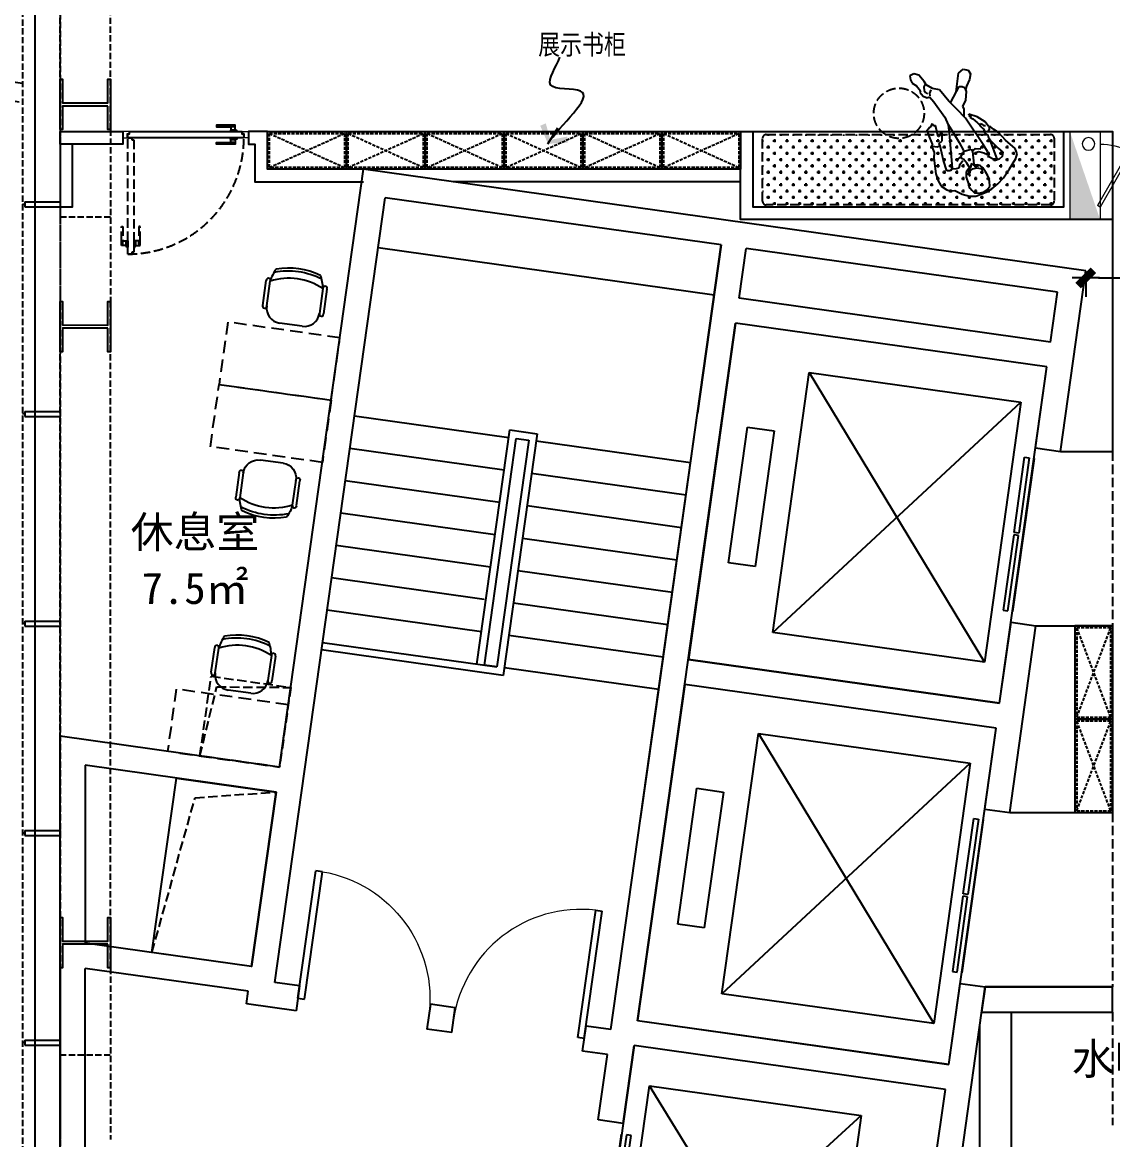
# Model space of a CAD drawing. Header units: millimetres. Extents: x 285006 to 3037698, y -2820855 to 192241.
# Drawn here: x 848456 to 857127, y -51483 to -42600 of the extents above; entities that cross this region are included whole.
import ezdxf
from ezdxf.enums import TextEntityAlignment as Align
from ezdxf.xclip import XClip

# ---------------------------------------------------------------- set-up
doc = ezdxf.new("R2010")
doc.units = ezdxf.units.MM
doc.header["$XCLIPFRAME"] = 2
doc.header["$PDMODE"] = 35
doc.header["$PDSIZE"] = -0.1
for name, pattern in [('1#C-6F$0$CONTINOUS', [0]), ('1#C-6F$0$DASHED2', [0.375, 0.25, -0.125]), ('DASH', [0.35, 0.25, -0.1]), ('DASHED', [0.75, 0.5, -0.25])]:
    doc.linetypes.add(name, pattern=pattern)
for name, color, linetype in [('1#C-6F$0$0-XREF', 7, 'Continuous'), ('1#C-6F$0$A-FLOR-STRS', 13, 'Continuous'), ('1#C-6F$0$A-WALL', 2, 'Continuous'), ('1#C-6F$0$S-W-BEAMLINE', 4, '1#C-6F$0$DASHED2'), ('4玻璃幕墙', 1, 'Continuous'), ('6铝型材', 8, 'Continuous'), ('___', 4, 'Continuous'), ('__附着_A10-J_KJ_2_B_28F_SEN22M3I_设计区$0$A_WALL_BRIK(砌块墙)', 190, 'Continuous'), ('BS-LIFT', 14, 'Continuous'), ('BS-SHORT CABINET', 30, 'Continuous'), ('BS-STAIR', 30, 'Continuous'), ('COLUMN', 160, 'Continuous'), ('DOOR', 60, 'Continuous'), ('DOOR--02', 8, 'Continuous'), ('DS-FINISH', 20, 'Continuous'), ('DS-NOTES', 8, 'Continuous'), ('FF-FIXT--02', 8, 'DASH'), ('FF-FURN', 51, 'Continuous'), ('FF-TEXT', 50, 'Continuous'), ('FF-活动家具', 51, 'Continuous'), ('FF1-固定家具(落地、到顶)', 30, 'Continuous'), ('WALL', 255, 'Continuous'), ('WALL-地台', 8, 'Continuous')]:
    doc.layers.add(name, color=color, linetype=linetype)
for name, color, linetype, lineweight in [('1#C-6F$0$0XG-X', 1, 'Continuous', 18), ('WALL-1C-6F-1$0$A-WALL-GLAZ', 142, 'Continuous', 18), ('板边洞口-1C-6F$0$A-HOLE', 5, 'Continuous', 25)]:
    doc.layers.add(name, color=color, linetype=linetype, lineweight=lineweight)
doc.styles.add('ar', font='arial.ttf')
doc.styles.add('CCD_DIM', font='archs.shx', dxfattribs={"width": 0.7})
doc.styles.add('DIA', font='')
doc.styles.add('T9-L46$0$CCDI-TOG-01', font='arial.ttf')
doc.styles.get('DIA').set_extended_font_data('SimSun')
doc.dimstyles.new('DIM_100', dxfattribs={"dimscale": 100, "dimtxt": 1.5, "dimasz": 1, "dimexe": 1.5, "dimexo": 1.5, "dimgap": 0.6, "dimtad": 1, "dimdec": 0, "dimrnd": 5, "dimzin": 12, "dimdsep": 46, "dimtxsty": 'CCD_DIM', "dimblk": 'CCD_Dimension_Tick', "dimcen": 0.125, "dimclrd": 44, "dimclre": 44, "dimclrt": 50, "dimadec": 0, "dimazin": 0, "dimtfac": 1, "dimtdec": 0, "dimtix": 1, "dimtmove": 2, "dimatfit": 3, "dimldrblk": 'CCD_Leader_Dot', "dimfxl": 5, "dimtvp": 1, "dimtolj": 1, "dimtzin": 0, "dimarcsym": 0})
doc.dimstyles.new('HBA_100', dxfattribs={"dimscale": 100, "dimtxt": 2.5, "dimasz": 1, "dimexe": 2, "dimexo": 2.5, "dimgap": 0.6, "dimtad": 1, "dimdec": 0, "dimzin": 0, "dimdsep": 46, "dimtxsty": 'ar', "dimblk": 'CCD_Dimension_Tick', "dimcen": 0.125, "dimclrd": 44, "dimclre": 44, "dimclrt": 50, "dimadec": 0, "dimazin": 0, "dimtfac": 1, "dimtdec": 0, "dimtix": 1, "dimtmove": 2, "dimatfit": 2, "dimldrblk": 'CCD_Leader_Dot', "dimfxl": 1, "dimtvp": 1, "dimtolj": 1, "dimtzin": 0, "dimarcsym": 0})

# ---------------------------------------------------------------- blocks, each defined once
blk = doc.blocks.new('1#C-6F$0$$0$A$C613054A8')
for p, q in [((0, 50), (0, 2750)), ((0, 2750), (2500, 2750)), ((2500, 2750), (2500, 50)), ((634.7, 2444.4), (634.7, 355.6)), ((634.7, 2444.4), (2334.7, 355.6)), ((634.7, 355.6), (2334.7, 2444.4)), ((2334.7, 2444.4), (634.7, 2444.4)), ((2334.7, 355.6), (2334.7, 2444.4)), ((2424.4, 1409.4), (2424.4, 2013.9)), ((2424.4, 2013.9), (2462.2, 2013.9)), ((2462.2, 2013.9), (2462.2, 1409.4)), ((2500, 786.1), (2500, 2013.9)), ((209.7, 1944.9), (209.7, 855.1)), ((422.2, 1944.9), (209.7, 1944.9)), ((422.2, 855.1), (422.2, 1944.9)), ((2462.2, 1409.4), (2424.4, 1409.4)), ((2424.4, 1390.6), (2424.4, 786.1)), ((2462.2, 1390.6), (2424.4, 1390.6)), ((2462.2, 786.1), (2462.2, 1390.6)), ((209.7, 855.1), (422.2, 855.1)), ((2424.4, 786.1), (2462.2, 786.1)), ((634.7, 355.6), (2334.7, 355.6)), ((2500, 50), (0, 50))]:
    blk.add_line(p, q)
blk = doc.blocks.new('1#C-6F$0$A$C613054A8')
for p, q in [((0, 0), (0, 2650)), ((0, 2650), (2500, 2650)), ((2500, 2650), (2500, 0)), ((634.7, 2349.4), (634.7, 300.6)), ((634.7, 2349.4), (2334.7, 300.6)), ((634.7, 300.6), (2334.7, 2349.4)), ((2334.7, 2349.4), (634.7, 2349.4)), ((2334.7, 300.6), (2334.7, 2349.4)), ((209.7, 1869.9), (209.7, 780.1)), ((422.2, 1869.9), (209.7, 1869.9)), ((422.2, 780.1), (422.2, 1869.9)), ((2424.4, 1334.4), (2424.4, 1938.9)), ((2424.4, 1938.9), (2462.2, 1938.9)), ((2462.2, 1938.9), (2462.2, 1334.4)), ((2500, 711.1), (2500, 1938.9)), ((2462.2, 1334.4), (2424.4, 1334.4)), ((2424.4, 1315.6), (2424.4, 711.1)), ((2462.2, 1315.6), (2424.4, 1315.6)), ((2462.2, 711.1), (2462.2, 1315.6)), ((209.7, 780.1), (422.2, 780.1)), ((2424.4, 711.1), (2462.2, 711.1)), ((634.7, 300.6), (2334.7, 300.6)), ((2500, 0), (0, 0))]:
    blk.add_line(p, q)
blk = doc.blocks.new('WALL-1C-6F-1$0$mullion_____')
at = {"layer": '6铝型材'}
for p, q in [((-36798.2, -1713.1), (-36798.2, -1433.1)), ((-36798.2, -1433.1), (-36758.2, -1433.1)), ((-36758.2, -1713.1), (-36758.2, -1433.1)), ((-36798.2, -1713.1), (-36758.2, -1713.1)), ((-36778.2, -1713.1), (-36778.2, -1733.1))]:
    blk.add_line(p, q, dxfattribs=at)
blk = doc.blocks.new('WALL-1C-6F-1')
at = {"layer": '4玻璃幕墙'}
blk.add_line((98374985.2, 18822922.6), (98374985.5, 18796565.6), dxfattribs=at)
blk.add_lwpolyline([(98353235, 18815547.9), (98374885.3, 18812505.1)], dxfattribs=at)
at = {"layer": 'WALL-地台', "linetype": 'DASH', "ltscale": 200}
for p, q in [((98374885.2, 18823022.6), (98374885.4, 18796545.6)), ((98375185.2, 18822722.6), (98375185.5, 18796565.6))]:
    blk.add_line(p, q, dxfattribs=at)
blk.add_lwpolyline([(98353235, 18815396.4), (98374885.3, 18812353.6)], dxfattribs=at)
at = {"layer": 'WALL-1C-6F-1$0$A-WALL-GLAZ', "lineweight": -3, "rotation": 269.9999995734953}
for p in [(98376618.3, 18774763.3), (98376618.3, 18773097.1), (98376618.3, 18771430.9), (98376618.3, 18769764.7), (98376618.3, 18768098.5)]:
    blk.add_blockref('WALL-1C-6F-1$0$mullion_____', p, dxfattribs=at)
blk = doc.blocks.new('1#C-6F$0$$TCHSYS$DOOR2D')
for p, q in [((0.45, 0.975), (0.5, 0.975)), ((0.45, 0), (0.45, 0.975)), ((0.5, 0), (0.5, 0.975)), ((0.5, 0), (0.45, 0))]:
    blk.add_line(p, q)
at = {"lineweight": 13}
blk.add_arc((0.475, 0), 0.975, 91.46928, 180, dxfattribs=at)
blk = doc.blocks.new('1#C-6F$0$单出口带卷盘消火栓')
at = {"layer": '1#C-6F$0$0XG-X'}
for p, q in [((368866.2, -61966.5), (368866.2, -61726.5)), ((368866.2, -61726.5), (369566.2, -61726.5)), ((369566.2, -61966.5), (369566.2, -61726.5)), ((368866.2, -61966.5), (368966.2, -61966.5)), ((368966.2, -61966.5), (369466.2, -61966.5)), ((369021.3, -62194.5), (369453.7, -61944.8)), ((369033.2, -62216.5), (369466.2, -61966.5)), ((369466.2, -61966.5), (369453.7, -61944.8)), ((369466.2, -61966.5), (369566.2, -61966.5)), ((369021.3, -62194.5), (369033.8, -62216.2))]:
    blk.add_line(p, q, dxfattribs=at)
blk.add_circle((368964.5, -61874.2), 50, dxfattribs=at)
blk.add_arc((369466.2, -61966.5), 500, 180, 207.13402, dxfattribs=at)
blk.add_solid([(368866.2, -61726.5), (369566.2, -61966.5), (369566.2, -61726.5)], dxfattribs=at)
blk = doc.blocks.new('1#C-6F$0$A$C13D20D7F')
at = {"layer": '1#C-6F$0$S-W-BEAMLINE', "color": 6, "linetype": '1#C-6F$0$CONTINOUS'}
blk.add_lwpolyline([(380, 200), (20, 200), (20, 12.5), (0, 12.5), (0, 412.5), (20, 412.5), (20, 225), (380, 225), (380, 412.5), (400, 412.5), (400, 12.5), (380, 12.5)], close=True, dxfattribs=at)
blk = doc.blocks.new('dfgdergherhre')
at = {"layer": 'WALL-地台', "linetype": 'DASH', "ltscale": 200}
for p, q in [((3268329.3, 4617159.8, 0), (3268329.3, 4621284.4, 0)), ((3268729.3, 4617159.8, 0), (3268729.3, 4621284.4, 0)), ((3268329.1, 4617159.8, 0), (3268329.2, 4615793.8, 0)), ((3268729.1, 4617159.8, 0), (3268729.2, 4615793.8, 0)), ((3268729.1, 4616464.3, 0), (3268329.2, 4616464.3, 0)), ((3268329.2, 4610495, 0), (3268329.2, 4615793.8, 0)), ((3268729.2, 4610495, 0), (3268729.2, 4615793.8, 0)), ((3268329.1, 4610495, 0), (3268329.1, 4609128.9, 0)), ((3268729.1, 4610495, 0), (3268729.1, 4609128.9, 0)), ((3268729, 4609799.5, 0), (3268329.1, 4609799.5, 0))]:
    blk.add_line(p, q, dxfattribs=at)
at = {"layer": '1#C-6F$0$0-XREF', "ltscale": 1.5, "rotation": 359.999308722076}
for p in [(3268329.2, 4617147.3, 0), (3268329.2, 4615381.3, 0), (3268329.2, 4610482.5, 0)]:
    blk.add_blockref('1#C-6F$0$A$C13D20D7F', p, dxfattribs=at)
blk = doc.blocks.new('DFHRTHRTH')
at = {"layer": 'COLUMN', "linetype": 'Continuous'}
for p, q in [((3270075.2, 4612090.9, 0), (3270743.3, 4616844.2, 0)), ((3276486.8, 4616036.9, 0), (3270743.3, 4616844.2, 0)), ((3270036.6, 4610379.7, 0), (3270913.5, 4616618.3, 0)), ((3273587.2, 4616242.5, 0), (3270913.5, 4616618.3, 0)), ((3273587.2, 4616242.5, 0), (3270913.5, 4616618.3, 0)), ((3272710.3, 4610003.9, 0), (3273587.2, 4616242.5, 0)), ((3273729.6, 4615818.6, 0), (3273785.2, 4616214.7, 0)), ((3276260.9, 4615866.7, 0), (3273785.2, 4616214.7, 0)), ((3276285, 4614601.1, 0), (3276486.8, 4616036.9, 0)), ((3276205.2, 4615470.6, 0), (3276260.9, 4615866.7, 0)), ((3276205.2, 4615470.6, 0), (3273729.6, 4615818.6, 0)), ((3272922.3, 4610075, 0), (3273701.7, 4615620.5, 0)), ((3276177.4, 4615272.6, 0), (3273701.7, 4615620.5, 0)), ((3276086.9, 4614628.9, 0), (3276177.4, 4615272.6, 0)), ((3276086.9, 4614628.9, 0), (3276285, 4614601.1, 0)), ((3275801.6, 4612598.9, 0), (3275892.1, 4613242.5, 0)), ((3275881.4, 4611729.3, 0), (3276090.1, 4613214.7, 0)), ((3275892.1, 4613242.5, 0), (3276090.1, 4613214.7, 0)), ((3275801.6, 4612598.9, 0), (3273325.9, 4612946.8, 0)), ((3275773.8, 4612400.8, 0), (3273298.1, 4612748.8, 0)), ((3275683.3, 4611757.1, 0), (3275773.8, 4612400.8, 0)), ((3268329.1, 4605671.5, 0), (3268329.1, 4612336.3, 0)), ((3270075.2, 4612090.9, 0), (3268329.1, 4612336.3, 0)), ((3270047.3, 4611892.9, 0), (3268529.1, 4612106.3, 0)), ((3268529.1, 4612106.3, 0), (3268529.1, 4610692.5, 0)), ((3269852.5, 4610506.5, 0), (3270047.3, 4611892.9, 0)), ((3275683.3, 4611757.1, 0), (3275881.4, 4611729.3, 0)), ((3269852.5, 4610506.5, 0), (3268529.1, 4610692.5, 0)), ((3268529.1, 4607057.1, 0), (3268529.1, 4610490.5, 0)), ((3269824.6, 4610308.5, 0), (3268529.1, 4610490.5, 0)), ((3270234.7, 4610351.8, 0), (3270036.6, 4610379.7, 0)), ((3270234.7, 4610351.8, 0), (3270206.8, 4610153.8, 0)), ((3275095, 4606134.3, 0), (3275686.5, 4610342.9, 0)), ((3275398, 4609727.1, 0), (3275488.4, 4610370.8, 0)), ((3275488.4, 4610370.8, 0), (3275686.5, 4610342.9, 0)), ((3269810.7, 4610209.4, 0), (3269824.6, 4610308.5, 0)), ((3270206.8, 4610153.8, 0), (3269810.7, 4610209.4, 0)), ((3271274.4, 4610205.7, 0), (3271246.6, 4610007.6, 0)), ((3271472.5, 4610177.8, 0), (3271274.4, 4610205.7, 0)), ((3271444.7, 4609979.8, 0), (3271472.5, 4610177.8, 0)), ((3275398, 4609727.1, 0), (3272922.3, 4610075, 0)), ((3271444.7, 4609979.8, 0), (3271246.6, 4610007.6, 0)), ((3272484.4, 4609833.6, 0), (3272512.3, 4610031.7, 0)), ((3272710.3, 4610003.9, 0), (3272512.3, 4610031.7, 0)), ((3272682.5, 4609805.8, 0), (3272484.4, 4609833.6, 0)), ((3272609.4, 4609285.9, 0), (3272682.5, 4609805.8, 0)), ((3272807.5, 4609258.1, 0), (3272894.5, 4609877, 0)), ((3275370.1, 4609529, 0), (3272894.5, 4609877, 0)), ((3275001.3, 4606904.8, 0), (3275370.1, 4609529, 0)), ((3272807.5, 4609258.1, 0), (3272609.4, 4609285.9, 0))]:
    blk.add_line(p, q, dxfattribs=at)
blk = doc.blocks.new('*U521')
at = {"layer": 'FF1-固定家具(落地、到顶)', "color": 55, "linetype": 'DASH', "ltscale": 100}
for p, q in [((15.4, 284.6), (611.7, 15.4)), ((15.4, 15.4), (611.7, 284.6)), ((627.1, 0), (627.1, 300))]:
    blk.add_line(p, q, dxfattribs=at)
at = {"layer": 'FF1-固定家具(落地、到顶)'}
blk.add_lwpolyline([(0, 300), (627.1, 300), (627.1, 0), (0, 0)], close=True, dxfattribs=at)
at = {"layer": 'FF1-固定家具(落地、到顶)', "color": 55, "linetype": 'DASH', "ltscale": 100}
blk.add_lwpolyline([(15.4, 284.6), (611.7, 284.6), (611.7, 15.4), (15.4, 15.4)], close=True, dxfattribs=at)
blk = doc.blocks.new('A$C2ABA4370')
at = {"color": 8}
blk.add_wipeout([(671.2, 1032.3), (702, 979.3), (717.4, 925.1), (735.7, 784.7), (732.9, 735.8), (758, 677.8), (748.8, 668.5), (777.4, 596.1), (798, 536.1), (779.8, 523), (776, 513.4), (763.6, 505.4), (757.2, 489.4), (752.5, 482), (736.2, 501.5), (722.8, 495.7), (697.9, 596.2), (689, 592.4), (675.1, 557.2), (667.4, 556.6), (661.6, 570), (664, 631.9), (692.6, 657.5), (679.5, 675.7), (649.8, 805.9), (621.1, 896.8), (589.6, 896.4), (575.3, 874.4), (600.4, 564.7), (610.5, 492.3), (640.3, 423.1), (736.1, 286.9), (773.9, 242.3), (796.2, 252), (829.1, 237), (859.8, 202.6), (854.8, 189.8), (889.3, 146.5), (928.3, 122.4), (943, 93.6), (948.7, 57.4), (913.6, 39.5), (869.9, 50.6), (821.8, 106.7), (803.9, 136.1), (749.2, 170.8), (685.7, 183.1), (603.1, 282.5), (590.5, 295.2), (538.9, 198.8), (517.3, 33.6), (476.2, 0), (433.1, 7.9), (411, 40.7), (421.4, 90.2), (446.5, 148.7), (455.7, 182.5), (449.2, 197.6), (456.6, 272.3), (482.7, 328.5), (470.8, 349.9), (471.5, 416.2), (456.8, 431.3), (300.2, 665.6), (261.1, 725.5), (243.4, 760.3), (259.3, 772.5), (244.3, 776.6), (191.6, 806.8), (174.9, 801), (241.6, 618.6), (256, 596.2), (258.3, 578.7), (279.4, 566.6), (297, 550.3), (287.4, 535.6), (303.1, 523.9), (321.7, 505.4), (329.7, 492.9), (349.2, 472.2), (393, 438.2), (418.3, 422.6), (406.1, 420), (430.4, 406.6), (426.6, 397.1), (352.8, 420.8), (283.5, 465.1), (251.1, 509.4), (239, 506.8), (206.7, 532.6), (165.8, 560), (103.1, 625.6), (18, 700.1), (0, 748), (12, 787.6), (67.3, 880.3), (120.7, 958.9), (171.6, 1012.7), (224.1, 1056.5), (274.7, 1086.3), (365.9, 1120.4), (421.4, 1120.5), (484.6, 1102.8), (551.4, 1070.7), (591.9, 1074.9), (622.9, 1064.4)], dxfattribs=at)
for p, q in [((274.7, 1086.3), (224.1, 1056.5)), ((298.7, 1086.1), (261.4, 1062)), ((365.9, 1120.4), (274.7, 1086.3)), ((337.3, 1094.8), (298.7, 1086.1)), ((376.2, 1090.4), (337.3, 1094.8)), ((421.4, 1120.5), (365.9, 1120.4)), ((401.1, 1069.4), (376.2, 1090.4)), ((484.6, 1102.8), (421.4, 1120.5)), ((551.4, 1070.7), (484.6, 1102.8)), ((171.6, 1012.7), (120.7, 958.9)), ((224.1, 1056.5), (171.6, 1012.7)), ((261.4, 1062), (240.1, 1031.7)), ((240.1, 1031.7), (244.4, 991.1)), ((244.4, 991.1), (247.9, 976.8)), ((414.3, 1051.2), (401.1, 1069.4)), ((423.9, 1047.4), (414.3, 1051.2)), ((430.7, 1013.2), (423.9, 1047.4)), ((451.7, 953.9), (430.7, 1013.2)), ((591.9, 1074.9), (551.4, 1070.7)), ((622.9, 1064.4), (591.9, 1074.9)), ((671.2, 1032.3), (622.9, 1064.4)), ((702, 979.3), (671.2, 1032.3)), ((120.7, 958.9), (67.3, 880.3)), ((247.9, 976.8), (243.5, 974.8)), ((243.5, 974.8), (260.1, 942.3)), ((260.1, 942.3), (278.8, 905.3)), ((278.8, 905.3), (304.1, 871.2)), ((411.5, 893.4), (390.5, 879.9)), ((435.9, 895.3), (410.5, 875.4)), ((423.5, 912), (411.5, 893.4)), ((436.7, 917.7), (416.2, 944.7)), ((416.2, 944.7), (423.5, 912)), ((432, 881.4), (449.8, 907.6)), ((449.9, 939.1), (436.7, 917.7)), ((449.8, 907.6), (451.7, 953.9)), ((575.3, 874.4), (589.6, 896.4)), ((589.6, 896.4), (621.1, 896.8)), ((621.1, 896.8), (649.8, 805.9)), ((717.4, 925.1), (702, 979.3)), ((735.7, 784.7), (717.4, 925.1)), ((67.3, 880.3), (12, 787.6)), ((133, 770.9), (159.4, 795.6)), ((159.4, 795.6), (191.6, 806.8)), ((174.9, 801), (241.6, 618.6)), ((191.6, 806.8), (244.3, 776.6)), ((322.3, 877.3), (299.9, 887.8)), ((304.1, 871.2), (325.8, 851.5)), ((356, 871.7), (322.3, 877.3)), ((325.8, 851.5), (352.6, 844.5)), ((364.5, 853.7), (342.5, 854.9)), ((352.6, 844.5), (379.3, 850.2)), ((390.5, 879.9), (356, 871.7)), ((379.3, 850.2), (399, 836.3)), ((395.1, 727.7), (381.7, 838.5)), ((399, 836.3), (409.1, 842.4)), ((409.1, 842.4), (409.6, 866.1)), ((409.6, 866.1), (432, 881.4)), ((421.5, 868.9), (444.2, 828.4)), ((444.2, 828.4), (472.7, 793)), ((472.7, 793), (486.8, 791.2)), ((503.6, 838.1), (480, 806.8)), ((486.8, 791.2), (498.7, 769.8)), ((503.4, 777.1), (520.6, 792.5)), ((513, 871.3), (503.6, 838.1)), ((535.1, 875.5), (513, 871.3)), ((520.6, 792.5), (531.7, 815.8)), ((570.1, 880.1), (535.1, 875.5)), ((600.4, 564.7), (575.3, 874.4)), ((649.8, 805.9), (679.5, 675.7)), ((12, 787.6), (0, 748)), ((0, 748), (18, 700.1)), ((18, 700.1), (103.1, 625.6)), ((126.4, 731), (133, 770.9)), ((167, 698.2), (126.4, 731)), ((232, 633.5), (167, 698.2)), ((259.3, 772.5), (243.4, 760.3)), ((243.4, 760.3), (261.1, 725.5)), ((244.3, 776.6), (259.3, 772.5)), ((262.6, 752.7), (261, 762.6)), ((261.1, 725.5), (300.2, 665.6)), ((295.5, 737.7), (262.6, 752.7)), ((342.7, 726.4), (295.5, 737.7)), ((369.6, 700.9), (320.8, 703.6)), ((387.4, 745.6), (342.7, 726.4)), ((390.3, 720.4), (369.6, 700.9)), ((406.9, 706.4), (395.1, 727.7)), ((468.8, 722.5), (406.9, 706.4)), ((498.7, 769.8), (468.8, 722.5)), ((512.4, 645.9), (473, 719)), ((482.1, 746.8), (515, 750.4)), ((732.9, 735.8), (735.7, 784.7)), ((758, 677.8), (732.9, 735.8)), ((103.1, 625.6), (165.8, 560)), ((256, 596.2), (232, 633.5)), ((258.3, 578.7), (256, 596.2)), ((300.2, 665.6), (456.8, 431.3)), ((566.2, 557.9), (512.4, 645.9)), ((664, 631.9), (661.6, 570)), ((692.6, 657.5), (664, 631.9)), ((675.1, 557.2), (689, 592.4)), ((679.5, 675.7), (692.6, 657.5)), ((689, 592.4), (697.9, 596.2)), ((689.8, 676.2), (708, 689.4)), ((697.9, 596.2), (722.8, 495.7)), ((708, 689.4), (749.5, 682)), ((748.8, 668.5), (758, 677.8)), ((777.4, 596.1), (748.8, 668.5)), ((798, 536.1), (777.4, 596.1)), ((165.8, 560), (206.7, 532.6)), ((206.7, 532.6), (239, 506.8)), ((239, 506.8), (251.1, 509.4)), ((246, 533.6), (260, 550.3)), ((247, 512.9), (246, 533.6)), ((251.1, 509.4), (283.5, 465.1)), ((279.4, 566.6), (258.3, 578.7)), ((260, 550.3), (282.9, 552.2)), ((297, 550.3), (279.4, 566.6)), ((296.6, 496.5), (279.5, 495.8)), ((287.4, 535.6), (297, 550.3)), ((303.1, 523.9), (287.4, 535.6)), ((313.6, 485), (296.6, 496.5)), ((321.7, 505.4), (303.1, 523.9)), ((329.7, 492.9), (321.7, 505.4)), ((610.2, 486.8), (566.2, 557.9)), ((610.5, 492.3), (600.4, 564.7)), ((661.6, 570), (667.4, 556.6)), ((667.4, 556.6), (675.1, 557.2)), ((722.8, 495.7), (736.2, 501.5)), ((736.2, 501.5), (752.5, 482)), ((757.2, 489.4), (763.6, 505.4)), ((763.6, 505.4), (776, 513.4)), ((776, 513.4), (779.8, 523)), ((779.8, 523), (798, 536.1)), ((283.5, 465.1), (352.8, 420.8)), ((325, 480.5), (313.6, 485)), ((329.3, 489.1), (325, 480.5)), ((349.2, 472.2), (329.7, 492.9)), ((393, 438.2), (349.2, 472.2)), ((352.8, 420.8), (426.6, 397.1)), ((418.3, 422.6), (393, 438.2)), ((406.1, 420), (418.3, 422.6)), ((430.4, 406.6), (406.1, 420)), ((426.6, 397.1), (430.4, 406.6)), ((456.8, 431.3), (533, 352.9)), ((470.8, 349.9), (471.5, 416.2)), ((640.3, 423.1), (610.5, 492.3)), ((736.1, 286.9), (640.3, 423.1)), ((752.5, 482), (757.2, 489.4)), ((456.6, 272.3), (482.7, 328.5)), ((482.7, 328.5), (470.8, 349.9)), ((533, 352.9), (603.1, 282.5)), ((449.2, 197.6), (456.6, 272.3)), ((465.6, 159.6), (449.2, 197.6)), ((538.9, 198.8), (517.3, 33.6)), ((590.5, 295.2), (537.3, 195.8)), ((603.1, 282.5), (685.7, 183.1)), ((773.9, 242.3), (736.1, 286.9)), ((762.9, 182), (774.3, 210.7)), ((774.3, 210.7), (772.3, 233.7)), ((796.2, 252), (773.9, 242.3)), ((811, 205.4), (793.1, 216.2)), ((829.1, 237), (796.2, 252)), ((821.9, 186.2), (811, 205.4)), ((859.8, 202.6), (829.1, 237)), ((854.8, 189.8), (859.8, 202.6)), ((421.4, 90.2), (446.5, 148.7)), ((446.5, 148.7), (455.7, 182.5)), ((484.7, 152), (465.6, 159.6)), ((513.1, 153.6), (484.7, 152)), ((537.3, 195.8), (513.1, 153.6)), ((685.7, 183.1), (749.2, 170.8)), ((749.2, 170.8), (803.9, 136.1)), ((803.9, 136.1), (821.8, 106.7)), ((810.9, 125.9), (824.5, 155.6)), ((821.8, 106.7), (869.9, 50.6)), ((824.5, 155.6), (821.9, 186.2)), ((889.3, 146.5), (854.8, 189.8)), ((928.3, 122.4), (889.3, 146.5)), ((943, 93.6), (928.3, 122.4)), ((411, 40.7), (421.4, 90.2)), ((433.1, 7.9), (411, 40.7)), ((476.2, 0), (433.1, 7.9)), ((517.3, 33.6), (476.2, 0)), ((869.9, 50.6), (912.7, 39.7)), ((914, 39.7), (948.7, 57.4)), ((948.7, 57.4), (943, 93.6))]:
    blk.add_line(p, q, dxfattribs=at)
blk = doc.blocks.new('*U514')
at = {"layer": 'FF1-固定家具(落地、到顶)', "color": 55, "linetype": 'DASH', "ltscale": 100}
for p, q in [((15.4, 284.6), (727.3, 15.4)), ((15.4, 15.4), (727.3, 284.6)), ((742.7, 0), (742.7, 300))]:
    blk.add_line(p, q, dxfattribs=at)
at = {"layer": 'FF1-固定家具(落地、到顶)'}
blk.add_lwpolyline([(0, 300), (742.7, 300), (742.7, 0), (0, 0)], close=True, dxfattribs=at)
at = {"layer": 'FF1-固定家具(落地、到顶)', "color": 55, "linetype": 'DASH', "ltscale": 100}
blk.add_lwpolyline([(15.4, 284.6), (727.3, 284.6), (727.3, 15.4), (15.4, 15.4)], close=True, dxfattribs=at)
blk = doc.blocks.new('*U513')
at = {"layer": 'FF1-固定家具(落地、到顶)', "color": 55, "linetype": 'DASH', "ltscale": 100}
for p, q in [((15.4, 284.6), (727.3, 15.4)), ((15.4, 15.4), (727.3, 284.6)), ((742.7, 0), (742.7, 300))]:
    blk.add_line(p, q, dxfattribs=at)
at = {"layer": 'FF1-固定家具(落地、到顶)'}
blk.add_lwpolyline([(0, 300), (742.7, 300), (742.7, 0), (0, 0)], close=True, dxfattribs=at)
at = {"layer": 'FF1-固定家具(落地、到顶)', "color": 55, "linetype": 'DASH', "ltscale": 100}
blk.add_lwpolyline([(15.4, 284.6), (727.3, 284.6), (727.3, 15.4), (15.4, 15.4)], close=True, dxfattribs=at)
blk = doc.blocks.new('M--900')
at = {"layer": 'DOOR'}
blk.add_lwpolyline([(-962, 50), (-38, 50), (-38, 18), (-53, 18), (-53, 0), (-947, 0), (-947, 18), (-962, 18), (-962, 50)], dxfattribs=at)
at = {"layer": 'DOOR--02', "linetype": 'DASH', "ltscale": 300}
for p, q in [((-136, 869), (-136, 755)), ((10, 869), (10, 755))]:
    blk.add_line(p, q, dxfattribs=at)
at = {"layer": 'DOOR--02'}
for p, q in [((-857, 98), (-743, 98)), ((-857, -48), (-743, -48))]:
    blk.add_line(p, q, dxfattribs=at)
at = {"layer": 'DOOR--02', "linetype": 'DASH', "ltscale": 300}
for points in [[(-100, 870), (-100, 904.5), (-138, 904.5), (-138, 861.5)], [(-138, 904.5), (-126, 895), (-126, 869)], [(-88, 868.7), (-88, 919), (-98, 919), (-98, 868.7), (-88, 868.7)], [(-98, 902.5), (-88, 902.5)], [(-38, 974), (-38, 50), (-70, 50), (-70, 65), (-88, 65), (-88, 959), (-70, 959), (-70, 974), (-38, 974)], [(-38, 919), (-38, 919)], [(-38, 868.7), (-38, 919), (-28, 919), (-28, 868.7), (-38, 868.7)], [(-28, 902.5), (-38, 902.5)], [(-26, 870), (-26, 904.5), (12, 904.5), (12, 861.5)], [(12, 904.5), (0, 895), (0, 869)], [(-138, 869), (-138, 755), (-126, 755), (-126, 869)], [(-128, 869), (-138, 869)], [(-128, 869), (-100, 869), (-100, 869)], [(-98, 885.5), (-88, 885.5)], [(-28, 885.5), (-38, 885.5)], [(2, 869), (-26, 869), (-26, 869)], [(12, 869), (12, 755), (0, 755), (0, 869)], [(2, 869), (12, 869)]]:
    blk.add_lwpolyline(points, dxfattribs=at)
for points in [[(-100, 904), (-100, 869.5), (-98, 869.5), (-98, 904)], [(-26, 904), (-26, 869.5), (-28, 869.5), (-28, 904)]]:
    blk.add_lwpolyline(points, close=True, dxfattribs=at)
at = {"layer": 'DOOR--02'}
for points in [[(-858, 62), (-892.5, 62), (-892.5, 100), (-849.5, 100)], [(-857, 100), (-743, 100), (-743, 88), (-857, 88)], [(-857, 90), (-857, 100)], [(-857, 90), (-857, 62), (-857, 62)], [(-856.7, 50), (-907, 50), (-907, 60), (-856.7, 60), (-856.7, 50)], [(-907, 50), (-907, 50)], [(-856.7, 0), (-907, 0), (-907, -10), (-856.7, -10), (-856.7, 0)], [(-858, -12), (-892.5, -12), (-892.5, -50), (-849.5, -50)], [(-857, -40), (-857, -12), (-857, -12)], [(-857, -50), (-743, -50), (-743, -38), (-857, -38)], [(-857, -40), (-857, -50)]]:
    blk.add_lwpolyline(points, dxfattribs=at)
at = {"layer": 'DOOR--02', "ltscale": 0.1}
for points in [[(-892.5, 100), (-883, 88), (-857, 88)], [(-890.5, 60), (-890.5, 50)], [(-873.5, 60), (-873.5, 50)], [(-892.5, -50), (-883, -38), (-857, -38)], [(-890.5, -10), (-890.5, 0)], [(-873.5, -10), (-873.5, 0)]]:
    blk.add_lwpolyline(points, dxfattribs=at)
at = {"layer": 'DOOR--02'}
for points in [[(-892, 62), (-857.5, 62), (-857.5, 60), (-892, 60)], [(-892, -12), (-857.5, -12), (-857.5, -10), (-892, -10)]]:
    blk.add_lwpolyline(points, close=True, dxfattribs=at)
at = {"layer": 'DOOR--02', "linetype": 'DASH', "ltscale": 300}
blk.add_arc((-38, 50), 924, 90, 181.98467, dxfattribs=at)
at = {"layer": 'DS-FINISH', "linetype": 'Continuous', "lineweight": 0, "ltscale": 1000}
for points in [[(-965, 15), (-950, 15), (-950, 0), (-1000, 0), (-1000, 50), (-965, 50)], [(-35, 15), (-50, 15), (-50, 0), (0, 0), (0, 50), (-35, 50)]]:
    blk.add_lwpolyline(points, close=True, dxfattribs=at)
blk = doc.blocks.new('*U476')
blk.add_blockref('M--900', (0, 0))
blk = doc.blocks.new('*U535')
at = {"layer": 'FF1-固定家具(落地、到顶)', "color": 55, "linetype": 'DASH', "ltscale": 100}
for p, q in [((15.4, 284.6), (611.7, 15.4)), ((15.4, 15.4), (611.7, 284.6)), ((627.1, 0), (627.1, 300))]:
    blk.add_line(p, q, dxfattribs=at)
at = {"layer": 'FF1-固定家具(落地、到顶)'}
blk.add_lwpolyline([(0, 300), (627.1, 300), (627.1, 0), (0, 0)], close=True, dxfattribs=at)
at = {"layer": 'FF1-固定家具(落地、到顶)', "color": 55, "linetype": 'DASH', "ltscale": 100}
blk.add_lwpolyline([(15.4, 284.6), (611.7, 284.6), (611.7, 15.4), (15.4, 15.4)], close=True, dxfattribs=at)
blk = doc.blocks.new('*U536')
at = {"layer": 'FF1-固定家具(落地、到顶)', "color": 55, "linetype": 'DASH', "ltscale": 100}
for p, q in [((15.4, 284.6), (611.7, 15.4)), ((15.4, 15.4), (611.7, 284.6)), ((627.1, 0), (627.1, 300))]:
    blk.add_line(p, q, dxfattribs=at)
at = {"layer": 'FF1-固定家具(落地、到顶)'}
blk.add_lwpolyline([(0, 300), (627.1, 300), (627.1, 0), (0, 0)], close=True, dxfattribs=at)
at = {"layer": 'FF1-固定家具(落地、到顶)', "color": 55, "linetype": 'DASH', "ltscale": 100}
blk.add_lwpolyline([(15.4, 284.6), (611.7, 284.6), (611.7, 15.4), (15.4, 15.4)], close=True, dxfattribs=at)
blk = doc.blocks.new('*U532')
at = {"layer": 'FF1-固定家具(落地、到顶)', "color": 55, "linetype": 'DASH', "ltscale": 100}
for p, q in [((15.4, 284.6), (611.7, 15.4)), ((15.4, 15.4), (611.7, 284.6)), ((627.1, 0), (627.1, 300))]:
    blk.add_line(p, q, dxfattribs=at)
at = {"layer": 'FF1-固定家具(落地、到顶)'}
blk.add_lwpolyline([(0, 300), (627.1, 300), (627.1, 0), (0, 0)], close=True, dxfattribs=at)
at = {"layer": 'FF1-固定家具(落地、到顶)', "color": 55, "linetype": 'DASH', "ltscale": 100}
blk.add_lwpolyline([(15.4, 284.6), (611.7, 284.6), (611.7, 15.4), (15.4, 15.4)], close=True, dxfattribs=at)
blk = doc.blocks.new('*U533')
at = {"layer": 'FF1-固定家具(落地、到顶)', "color": 55, "linetype": 'DASH', "ltscale": 100}
for p, q in [((15.4, 284.6), (611.7, 15.4)), ((15.4, 15.4), (611.7, 284.6)), ((627.1, 0), (627.1, 300))]:
    blk.add_line(p, q, dxfattribs=at)
at = {"layer": 'FF1-固定家具(落地、到顶)'}
blk.add_lwpolyline([(0, 300), (627.1, 300), (627.1, 0), (0, 0)], close=True, dxfattribs=at)
at = {"layer": 'FF1-固定家具(落地、到顶)', "color": 55, "linetype": 'DASH', "ltscale": 100}
blk.add_lwpolyline([(15.4, 284.6), (611.7, 284.6), (611.7, 15.4), (15.4, 15.4)], close=True, dxfattribs=at)
blk = doc.blocks.new('*U534')
at = {"layer": 'FF1-固定家具(落地、到顶)', "color": 55, "linetype": 'DASH', "ltscale": 100}
for p, q in [((15.4, 284.6), (611.7, 15.4)), ((15.4, 15.4), (611.7, 284.6)), ((627.1, 0), (627.1, 300))]:
    blk.add_line(p, q, dxfattribs=at)
at = {"layer": 'FF1-固定家具(落地、到顶)'}
blk.add_lwpolyline([(0, 300), (627.1, 300), (627.1, 0), (0, 0)], close=True, dxfattribs=at)
at = {"layer": 'FF1-固定家具(落地、到顶)', "color": 55, "linetype": 'DASH', "ltscale": 100}
blk.add_lwpolyline([(15.4, 284.6), (611.7, 284.6), (611.7, 15.4), (15.4, 15.4)], close=True, dxfattribs=at)
blk = doc.blocks.new('A$C64783269')
at = {"layer": 'FF-活动家具'}
for p, q in [((1, 151), (1, 400)), ((41, 151), (41, 400)), ((570, 399), (570, 150)), ((610, 399), (610, 150)), ((419, 0), (191, 0))]:
    blk.add_line(p, q, dxfattribs=at)
for centre, radius, start, end in [((305, -192), 752, 72.7146, 107.2107), ((461, 332), 426, 152.8506, 170.8394), ((305, -144), 604, 64.0229, 115.9163), ((305, -200), 730, 70.8382, 109.1021), ((149, 332), 426, 9.0894, 27.0688), ((21, 405), 20.8, 344.5058, 195.4229), ((590, 405), 20.8, 344.5058, 195.4229), ((21, 145), 20.8, 164.5058, 15.4229), ((191, 150), 150, 179.9644, 269.9644), ((419, 150), 150, 269.9644, 359.9644), ((590, 145), 20.8, 164.5058, 15.4229)]:
    blk.add_arc(centre, radius, start, end, dxfattribs=at)
blk = doc.blocks.new('CCD_Leader_Arrow')
at = {"color": 0, "linetype": 'ByBlock'}
blk.add_line((0, 0), (-1, 0), dxfattribs=at)
for points in [[(-0.859, 0.668), (-0.597, 0.852), (-0.24, 0), (0, 0)], [(-0.859, -0.668), (-0.597, -0.852), (-0.24, 0), (0, 0)]]:
    blk.add_solid(points, dxfattribs=at)
blk = doc.blocks.new('CCD_Dimension_Tick')
at = {"color": 0, "linetype": 'ByBlock'}
for p, q in [((-1.091, 0), (0, 0)), ((0, 0), (1.091, 0))]:
    blk.add_line(p, q, dxfattribs=at)
at = {"color": 0, "linetype": 'Continuous', "const_width": 0.608}
blk.add_lwpolyline([(-0.61, -0.61), (0.61, 0.61)], dxfattribs=at)
blk = doc.blocks.new('*D1123')
at = {"layer": '___', "color": 44, "lineweight": -2, "transparency": 16777216}
for p, q in [((856913.4, -44631.1), (856913.4, -44781.1)), ((857013.4, -44631.1), (861505.9, -44631.2)), ((861605.9, -44631.2), (861605.9, -44781.2))]:
    blk.add_line(p, q, dxfattribs=at)
at = {"layer": 'Defpoints', "color": 0, "transparency": 16777216}
for p in [(856913.4, -44575.5, 0), (861605.9, -44575.5, 0), (861605.9, -44631.2)]:
    blk.add_point(p, dxfattribs=at)
at = {"layer": '___', "color": 44, "lineweight": -2, "transparency": 16777216, "xscale": 100, "yscale": 100, "zscale": 100}
for p, rotation in [((856913.4, -44631.1), 179.999308419515), ((861605.9, -44631.2), 359.9993084195149)]:
    blk.add_blockref('CCD_Dimension_Tick', p, dxfattribs=dict(at, rotation=rotation))
at = {"layer": '___', "color": 50, "transparency": 16777216, "insert": (859259.6, -44496.2), "char_height": 150, "attachment_point": 5, "rotation": 359.99931, "style": 'CCD_DIM'}
blk.add_mtext('\\A1;4690', dxfattribs=at)
blk = doc.blocks.new('CCD_Leader_Dot')
at = {"color": 0, "linetype": 'ByBlock'}
blk.add_line((-5, 0), (-10, 0), dxfattribs=at)
at = {"color": 0, "linetype": 'ByBlock', "const_width": 5}
blk.add_lwpolyline([(-2.5, 0, 1), (2.5, 0, 1)], format="xyb", close=True, dxfattribs=at)
blk = doc.blocks.new('*D1125')
at = {"layer": '___', "color": 44, "lineweight": -2, "transparency": 16777216}
for p, q in [((849155.9, -731.6), (849155.9, -81.6)), ((849461, -163.7), (849461, -381.6)), ((849055.9, -231.6), (848955.9, -231.6)), ((849155.9, -231.6), (849461, -231.6)), ((849561, -231.6), (849661, -231.6))]:
    blk.add_line(p, q, dxfattribs=at)
at = {"layer": 'Defpoints', "color": 0, "transparency": 16777216}
for p in [(849461, -13.7, 0), (849461, -231.6), (849155.9, -315129, 0)]:
    blk.add_point(p, dxfattribs=at)
at = {"layer": '___', "color": 44, "lineweight": -2, "transparency": 16777216, "xscale": 100, "yscale": 100, "zscale": 100}
blk.add_blockref('CCD_Dimension_Tick', (849155.9, -231.6), dxfattribs=at)
at = {"layer": '___', "color": 44, "lineweight": -2, "transparency": 16777216, "xscale": 100, "yscale": 100, "zscale": 100, "rotation": 180}
blk.add_blockref('CCD_Dimension_Tick', (849461, -231.6), dxfattribs=at)
at = {"layer": '___', "color": 50, "transparency": 16777216, "insert": (849308.4, -96.6), "char_height": 150, "attachment_point": 5, "style": 'CCD_DIM'}
blk.add_mtext('\\A1;305', dxfattribs=at)

msp = doc.modelspace()

# ---------------------------------------------------------------- linework, layer by layer
at = {"layer": '1#C-6F$0$A-FLOR-STRS'}
for p, q in [((854013.8, -44369.9, 0), (853825.9, -45706.7, 0)), ((853474.1, -48209.7, 0), (853825.9, -45706.7, 0)), ((853372.2, -48935, 0), (853474.7, -48205.2, 0))]:
    msp.add_line(p, q, dxfattribs=at)
at = {"layer": '__附着_A10-J_KJ_2_B_28F_SEN22M3I_设计区$0$A_WALL_BRIK(砌块墙)', "ltscale": 0.01, "elevation": 0}
msp.add_lwpolyline([(856113.1, -50269.5), (857126.9, -50269.5)], dxfattribs=at)
at = {"layer": 'BS-SHORT CABINET', "elevation": 0}
for points in [[(857126.9, -43468.2), (857126.9, -46011.3)], [(854168.2, -43768.2), (851169.9, -43768.2)], [(854168.2, -43868.2), (851881.8, -43868.2)], [(856711.6, -46011.3), (857126.9, -46011.3)], [(856516.7, -47397.7), (857126.9, -47397.7)], [(857126.9, -47397.7), (857126.9, -48883.1)], [(856308, -48883.1), (857126.9, -48883.1)], [(856319.6, -50469.5), (856319.6, -56090.4)], [(856069.6, -53069), (856069.6, -50578.9)]]:
    msp.add_lwpolyline(points, dxfattribs=at)
msp.add_lwpolyline([(856085, -50469.5), (857126.9, -50469.5), (857126.9, -50269.5), (856112.7, -50269.5)], close=True, dxfattribs=at)
at = {"layer": 'BS-STAIR'}
for p, q in [((851096.5, -45727, 0), (852324.4, -45899.6, 0)), ((852071.1, -47701.9, 0), (852332.8, -45840.2, 0)), ((852332.8, -45840.2, 0), (852550.6, -45870.8, 0)), ((852130.5, -47710.3, 0), (852383.9, -45908, 0)), ((852130.5, -47710.3, 0), (852383.9, -45908, 0)), ((852482.9, -45921.9, 0), (852229.6, -47724.2, 0)), ((852482.9, -45921.9, 0), (852229.6, -47724.2, 0)), ((852550.6, -45870.8, 0), (852280.6, -47792, 0)), ((852383.9, -45908, 0), (852482.9, -45921.9, 0)), ((852383.9, -45908, 0), (852482.9, -45921.9, 0)), ((851060.3, -45984.5, 0), (852288.2, -46157.1, 0)), ((853770.2, -46102.8, 0), (852542.3, -45930.3, 0)), ((853734, -46360.3, 0), (852506.1, -46187.7, 0)), ((851024.1, -46242, 0), (852252.1, -46414.6, 0)), ((853697.8, -46617.8, 0), (852469.9, -46445.2, 0)), ((850987.9, -46499.5, 0), (852215.9, -46672, 0)), ((853661.7, -46875.2, 0), (852433.7, -46702.7, 0)), ((850951.8, -46756.9, 0), (852179.7, -46929.5, 0)), ((853625.5, -47132.7, 0), (852397.5, -46960.1, 0)), ((850915.6, -47014.4, 0), (852129.1, -47185, 0)), ((853589.3, -47390.2, 0), (852361.4, -47217.6, 0)), ((850879.4, -47271.9, 0), (852107.3, -47444.4, 0)), ((853553.1, -47647.7, 0), (852325.2, -47475.1, 0)), ((852280.6, -47792, 0), (850834.8, -47588.7, 0)), ((850843.2, -47529.3, 0), (852229.6, -47724.2, 0)), ((852229.6, -47724.2, 0), (852130.5, -47710.3, 0)), ((853516.9, -47905.1, 0), (852289, -47732.5, 0))]:
    msp.add_line(p, q, dxfattribs=at)
at = {"layer": 'BS-STAIR', "elevation": 0}
msp.add_lwpolyline([(851284.4, -44390.2), (853958.1, -44766)], dxfattribs=at)
msp.add_lwpolyline([(852829, -48129.1, 0, 0, 0), (853203.5, -45464.8, 0, 0, 0), (851817.1, -45269.9, 0, 0, 0), (851538.1, -47255.4, 80, 0, 0), (851496.3, -47552.5, 0, 0, 0)], format="xyseb", dxfattribs=at)
at = {"layer": 'DS-NOTES', "linetype": 'DASH', "ltscale": 300, "elevation": 0}
for points in [[(857126.9, -46011.3), (857126.9, -47397.7)], [(849868, -48432.4), (850002.2, -47883.2), (850590.9, -47887.7)], [(849486.9, -49994.5), (849829, -48765), (850473.9, -48719.5)], [(857126.9, -48883.1), (857126.9, -50269.5)], [(857126.9, -50469.5), (857126.9, -51369.5)]]:
    msp.add_lwpolyline(points, dxfattribs=at)
msp.add_lwpolyline([(849957.1, -47798.6), (850590.9, -47887.7), (850501.8, -48521.5), (849868, -48432.4)], close=True, dxfattribs=at)
at = {"layer": 'FF-FURN', "linetype": 'DASHED', "ltscale": 200, "elevation": 0}
for points in [[(850020.7, -45478.3), (850911.9, -45603.6), (850981.5, -45108.5), (850090.2, -44983.2), (850020.7, -45478.3)], [(850119.7, -45492.2), (850911.9, -45603.6), (850842.3, -46098.7), (849951.1, -45973.5), (850020.7, -45478.3)], [(849709.6, -48410.1), (850501.8, -48521.5), (850571.4, -48026.3), (849680.1, -47901.1), (849610.5, -48396.2)]]:
    msp.add_lwpolyline(points, dxfattribs=at)
at = {"layer": 'FF-FURN', "linetype": 'DASH', "ltscale": 300}
msp.add_circle((855427.2, -43322.7), 200, dxfattribs=at)
at = {"layer": 'WALL', "elevation": 0}
for points in [[(848756.1, -43468.3), (849255.7, -43468.3), (849255.7, -43568.3), (848756.1, -43568.3)], [(848756.1, -43568.3), (848755.7, -44067.4), (848855.7, -44067.4), (848855.7, -43568.3)]]:
    msp.add_lwpolyline(points, close=True, dxfattribs=at)
msp.add_lwpolyline([(851169.9, -43768.2), (850405.7, -43768.2), (850405.7, -43468.3), (850255.7, -43468.3), (850255.7, -43568.3), (850305.7, -43568.3), (850305.7, -43868.2), (851169.9, -43868.2)], dxfattribs=at)
at = {"layer": '板边洞口-1C-6F$0$A-HOLE', "linetype": 'Continuous', "ltscale": 1.5, "elevation": 0}
msp.add_lwpolyline([(849681.7, -48608.2), (850473.9, -48719.5), (850279.1, -50105.9), (849486.9, -49994.5)], close=True, dxfattribs=at)

# ---------------------------------------------------------------- block references
for name, p in [('*U521', (850405.7, -43768.3, 0)), ('*U535', (851032.8, -43768.3, 0)), ('*U536', (851659.9, -43768.3, 0)), ('*U532', (852287, -43768.3, 0)), ('*U533', (852914, -43768.3, 0)), ('*U534', (853541.1, -43768.3, 0))]:
    msp.add_blockref(name, p)
at = {"xscale": -1, "rotation": 270}
for name, p in [('*U513', (856826.9, -48140.4, 0)), ('*U514', (856826.9, -48883.1, 0))]:
    msp.add_blockref(name, p, dxfattribs=at)
at = {"layer": '1#C-6F$0$0-XREF', "ltscale": 1.5}
ref = msp.add_blockref('WALL-1C-6F-1', (-97526656.2, -18854402, 0), dxfattribs=dict(at, rotation=359.999308722076))
XClip(ref).set_block_clipping_path([(98372385.8231538981, 18767467.007476639), (98391135.4026873261, 18767467.2336917371), (98391134.7242774069, 18823696.4636914618), (98372385.144743979, 18823696.2374763638)])
at = {"layer": '1#C-6F$0$0XG-X', "xscale": -1, "rotation": 90.00069127831203}
msp.add_blockref('1#C-6F$0$单出口带卷盘消火栓', (795056, 325397.3, 0), dxfattribs=at)
at = {"layer": '1#C-6F$0$A-WALL'}
msp.add_blockref('DFHRTHRTH', (-2419573.4, -4660612.4), dxfattribs=at)
at = {"layer": '__附着_A10-J_KJ_2_B_28F_SEN22M3I_设计区$0$A_WALL_BRIK(砌块墙)'}
msp.add_blockref('dfgdergherhre', (-2419573.4, -4660612.4), dxfattribs=at)
at = {"layer": 'BS-LIFT', "extrusion": (-5.84819e-16, -4.16084e-15, -1), "zscale": -0.9999999999999973, "rotation": 188.0006920480634}
for p in [(-854135.3, -44942.4, 0), (-853731.7, -47814.1, 0)]:
    msp.add_blockref('1#C-6F$0$$0$A$C613054A8', p, dxfattribs=at)
at = {"layer": 'BS-LIFT', "xscale": -1, "rotation": 351.9993155329082}
msp.add_blockref('1#C-6F$0$A$C613054A8', (855427.9, -53707.6, 0), dxfattribs=at)
at = {"layer": 'DOOR'}
for p, xscale, yscale, zscale, rotation in [((851167.2, -50432.7, 0), -1050.000003055029, 1050.000003055028, 1050.000003055029, 351.9993082428272), ((852405.1, -50606.7, 0), 1050.000000136291, 1050.000000136291, 1050.000000136291, 351.9993083056692)]:
    msp.add_blockref('1#C-6F$0$$TCHSYS$DOOR2D', p, dxfattribs=dict(at, xscale=xscale, yscale=yscale, zscale=zscale, rotation=rotation))
at = {"layer": 'DS-FINISH', "rotation": 180}
msp.add_blockref('*U476', (849255.7, -43468.3, 0), dxfattribs=at)
at = {"layer": 'FF-FURN', "linetype": 'DASHED', "ltscale": 200, "yscale": 0.8, "zscale": 0.8}
for p, xscale, rotation in [((850350.5, -44969.3, 0), 0.8, 351.9993079525053), ((850197.4, -46058.5, 0), -0.8, 171.9993079525053), ((849940.4, -47887.2, 0), 0.8, 351.9993079525053)]:
    msp.add_blockref('A$C64783269', p, dxfattribs=dict(at, xscale=xscale, rotation=rotation))

# ---------------------------------------------------------------- texts
at = {"layer": 'FF-TEXT', "color": 2, "style": 'T9-L46$0$CCDI-TOG-01', "width": 0.8}
msp.add_text('展示书柜', height=160, dxfattribs=at).set_placement((852557.9, -42855.8))
at = {"layer": 'FF-TEXT', "color": 50, "style": 'DIA'}
msp.add_text('休息室', height=250, rotation=0.08483, dxfattribs=at).set_placement((849829.2, -46776.8, 0), align=Align.CENTER)
msp.add_text('7.5㎡', height=250, rotation=0.08483, dxfattribs=at).set_placement((849829.2, -47077.6, 0), align=Align.MIDDLE)
msp.add_text('水吧', height=250, rotation=359.91517, dxfattribs=at).set_placement((857142.2, -50840.7), align=Align.MIDDLE_CENTER)

# ---------------------------------------------------------------- dimensions: what is measured, and where the dimension line sits
at = {"layer": '___'}
dim = msp.add_linear_dim(base=(849461, -231.6), p1=(849155.9, -315129, 0), p2=(849461, -13.7, 0), dimstyle='DIM_100', override={"dimfxlon": 1}, dxfattribs=at)
dim.commit()
dim.dimension.update_dxf_attribs({"geometry": '*D1125', "text_midpoint": (849308.4, -96.6)})
dim = msp.add_aligned_dim(p1=(856913.4093, -44575.4594, 0), p2=(861605.8673, -44575.5161, 0), distance=-55.6857, dimstyle='DIM_100', override={"dimfxlon": 1}, dxfattribs=at)
dim.commit()
dim.dimension.update_dxf_attribs({"geometry": '*D1123', "text_midpoint": (859259.6393, -44496.1734)})

# ---------------------------------------------------------------- leaders
at = {"layer": 'FF-TEXT', "color": 52, "path_type": 1}
msp.add_leader([(852636.2, -43565), (852895.2, -43145.6), (852656.8, -43096.7), (852731.4, -42877.2)], dimstyle='HBA_100', override={"dimscale": 1, "dimasz": 150, "dimtad": 0, "dimclrd": 0, "dimldrblk": 'CCD_Leader_Arrow'}, dxfattribs=at)

# ---------------------------------------------------------------- next in the draw order: block references
at = {"color": 8, "xscale": 0.9, "yscale": 0.9, "zscale": 0.9, "rotation": 180}
msp.add_blockref('A$C2ABA4370', (856367.4, -42972.8), dxfattribs=at)

# ---------------------------------------------------------------- next in the draw order: hatches: boundary and pattern name
at = {"layer": 'FF-FIXT--02'}
h = msp.add_hatch(dxfattribs=at)
h.set_pattern_fill('CROSS', color=256, scale=200, angle=-90, style=0)
h.set_pattern_definition([(270, (625586.92, 820321.62), (50, -50), [25, -75]), (360, (625574.42, 820309.12), (50, 50), [25, -75])])
edge = h.paths.add_edge_path()
edge.add_line((854372.5, -43491.9), (856632.5, -43491.9))
edge.add_arc((856632.5, -43521.9), 30, 0, 90, ccw=False)
edge.add_line((856662.5, -43521.9), (856662.5, -44021.9))
edge.add_arc((856632.5, -44021.9), 30, -90, 0, ccw=False)
edge.add_line((856632.5, -44051.9), (854372.5, -44051.9))
edge.add_arc((854372.5, -44021.9), 30, 180, 270, ccw=False)
edge.add_line((854342.5, -44021.9), (854342.5, -43521.9))
edge.add_arc((854372.5, -43521.9), 30, 90, 180, ccw=False)

# ---------------------------------------------------------------- next in the draw order: linework, layer by layer
at = {"layer": 'BS-SHORT CABINET', "elevation": 0}
for points in [[(854168.2, -43468.3), (857126.9, -43468.2), (857126.9, -44168.2), (854168.2, -44168.2), (854168.2, -43768.2)], [(856736.9, -43468.2), (856736.9, -44068.2), (854268.2, -44068.2), (854268.2, -43466)]]:
    msp.add_lwpolyline(points, dxfattribs=at)
at = {"layer": 'FF-FURN', "linetype": 'DASH', "ltscale": 300, "elevation": 0}
msp.add_lwpolyline([(854372.5, -43491.9), (856632.5, -43491.9, -0.414214), (856662.5, -43521.9), (856662.5, -44021.9, -0.414214), (856632.5, -44051.9), (854372.5, -44051.9, -0.414214), (854342.5, -44021.9), (854342.5, -43521.9, -0.414214)], format="xyb", close=True, dxfattribs=at)

doc.saveas('drawing.dxf')
